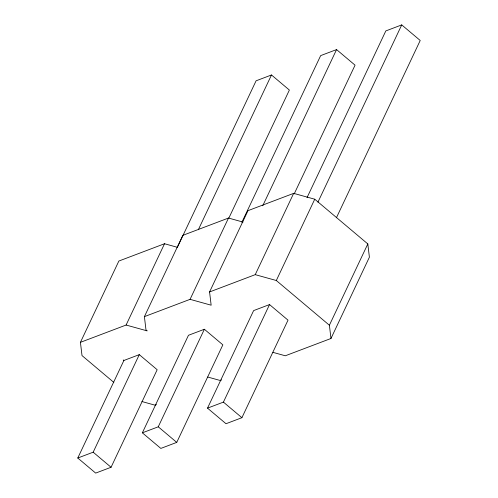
<?xml version="1.0" encoding="UTF-8"?>
<svg xmlns="http://www.w3.org/2000/svg" width="498" height="498" viewBox="0 0 498 498"><rect width="100%" height="100%" fill="white"/><g stroke="black" fill="none" stroke-linecap="round" stroke-linejoin="round"><path stroke-width="0.75" d="M113.843 382.414L82.008 355.578L80.427 342.338L118.86 261.039L164.527 243.734L177.612 247.369M80.427 342.338L126.094 325.038L164.527 243.734M126.094 325.038L147.178 330.89L145.982 329.888L144.401 316.641L182.834 235.342L228.501 218.043L243.036 222.083M77.781 458.023L123.89 360.477L139.284 354.644L157.175 369.721L111.066 467.267L95.672 473.1L77.781 458.023L93.176 452.19L139.284 354.644M177.282 247.518L256.09 80.807L271.485 74.974L289.375 90.051L228.856 218.08M198.329 229.734L271.485 74.974M144.401 316.641L190.068 299.342L228.501 218.043M142.353 432.83L188.462 335.285L204.367 329.259L222.855 344.84L176.746 442.386L160.835 448.412L142.353 432.83L158.258 426.805L204.367 329.259M241.854 222.332L320.662 55.614L336.567 49.588L355.055 65.17L294.2 193.896M190.068 299.342L211.152 305.199L209.571 291.953L247.998 210.654L293.664 193.355L314.748 199.212L367.817 243.939L369.398 257.186L330.971 338.484L285.304 355.784L272.941 352.354M262.751 205.755L336.567 49.588M209.571 291.953L255.237 274.653L293.664 193.355M207.517 408.142L253.625 310.596L269.536 304.571L288.018 320.152L241.91 417.698L226.005 423.723L207.517 408.142L223.421 402.116L269.536 304.571M307.023 197.644L385.825 30.926L401.73 24.9L420.219 40.481L336.424 217.751M330.971 338.484L329.39 325.238L276.315 280.511L314.748 199.212M317.942 202.169L401.73 24.9M329.39 325.238L367.817 243.939M156.416 404.613L154.971 405.16L141.886 401.525M221.585 379.924L220.135 380.472L207.778 377.042M255.237 274.653L276.315 280.511M223.421 402.116L241.91 417.698M123.267 359.948L123.89 360.477M158.258 426.805L176.746 442.386M93.176 452.19L111.066 467.267"/></g></svg>
